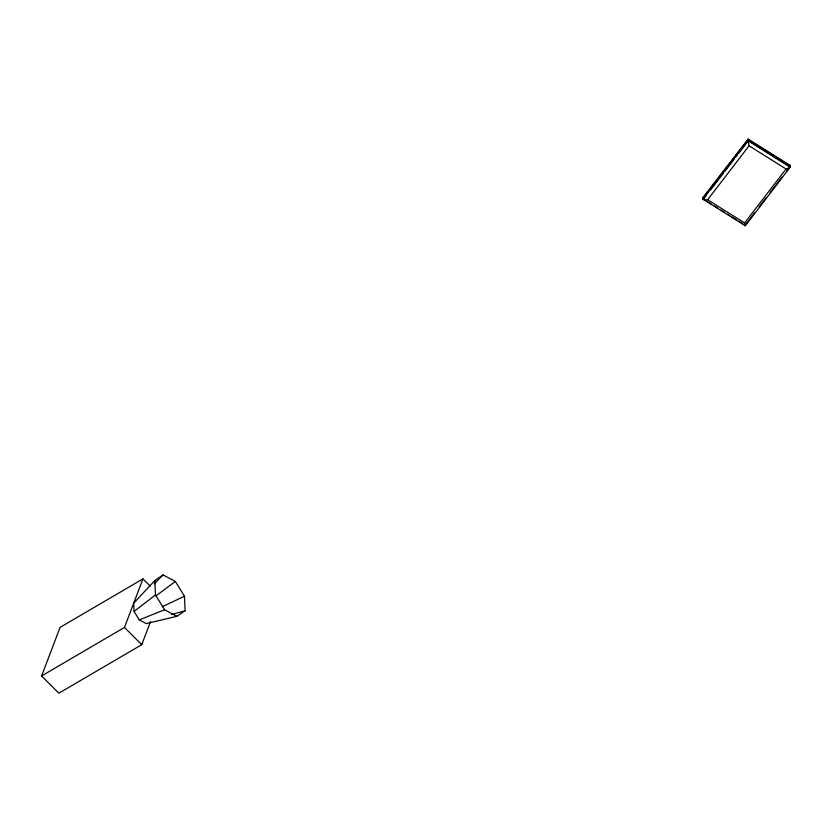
<?xml version="1.0" encoding="UTF-8"?>
<svg xmlns="http://www.w3.org/2000/svg" width="832" height="832" viewBox="0 0 832 832"><rect width="100%" height="100%" fill="white"/><g stroke="black" fill="none" stroke-linecap="round" stroke-linejoin="round"><path stroke-width="1.25" d="M790.4 166.858L789.204 168.033L786.053 168.99L744.609 222.914L745.212 225.878L790.4 166.858L748.124 140.358L702.915 199.181L704.371 199.898L707.626 199.732L744.609 222.914M150.54 621.618L141.762 644.686L58.885 693.191L41.6 675.948L60.07 627.38L142.948 578.874L150.228 586.134M41.6 675.948L124.478 627.432L142.948 578.874M748.041 139.266L702.738 197.829L703.258 197.049M786.698 171.038L789.838 166.951L789.651 165.61L748.041 139.526L703.31 197.735L703.487 199.077L705.671 200.45M703.487 199.077L706.628 194.99M710.549 189.894L723.112 173.545M724.682 171.506L734.094 159.255M735.665 157.206L737.235 155.168M738.806 153.13L748.228 140.868L748.041 139.526M707.626 199.732L749.07 145.808L748.124 140.358M745.098 225.16L754.52 212.909M759.221 206.783L766.293 197.59M770.214 192.483L781.986 177.164M154.856 580.518L133.713 603.158L134.066 611.406L139.277 619.871L146.297 623.605L176.873 616.304L185.11 610.709L184.486 596.263L175.365 581.443L163.093 574.922L154.856 580.518L155.48 594.953L164.601 609.773L176.873 616.304M154.284 583.866L163.093 574.922M134.066 611.406L155.48 594.953M155.761 596.014L175.365 581.443M162.313 606.674L184.486 596.263M139.277 619.871L164.601 609.773M171.704 614.515L185.11 610.709M787.956 165.901L790.223 165.506L788.767 164.788M747.947 139.017L790.223 165.506M748.228 140.868L789.838 166.951M749.07 145.808L786.053 168.99M707.866 201.822L711.152 203.882M714.438 205.941L717.725 208M721.011 210.059L724.287 212.118M727.574 214.178L729.768 215.55M731.952 216.923L736.341 219.669M738.525 221.042L742.903 223.787M702.915 199.181L745.191 225.67M124.478 627.432L141.762 644.686"/></g></svg>
